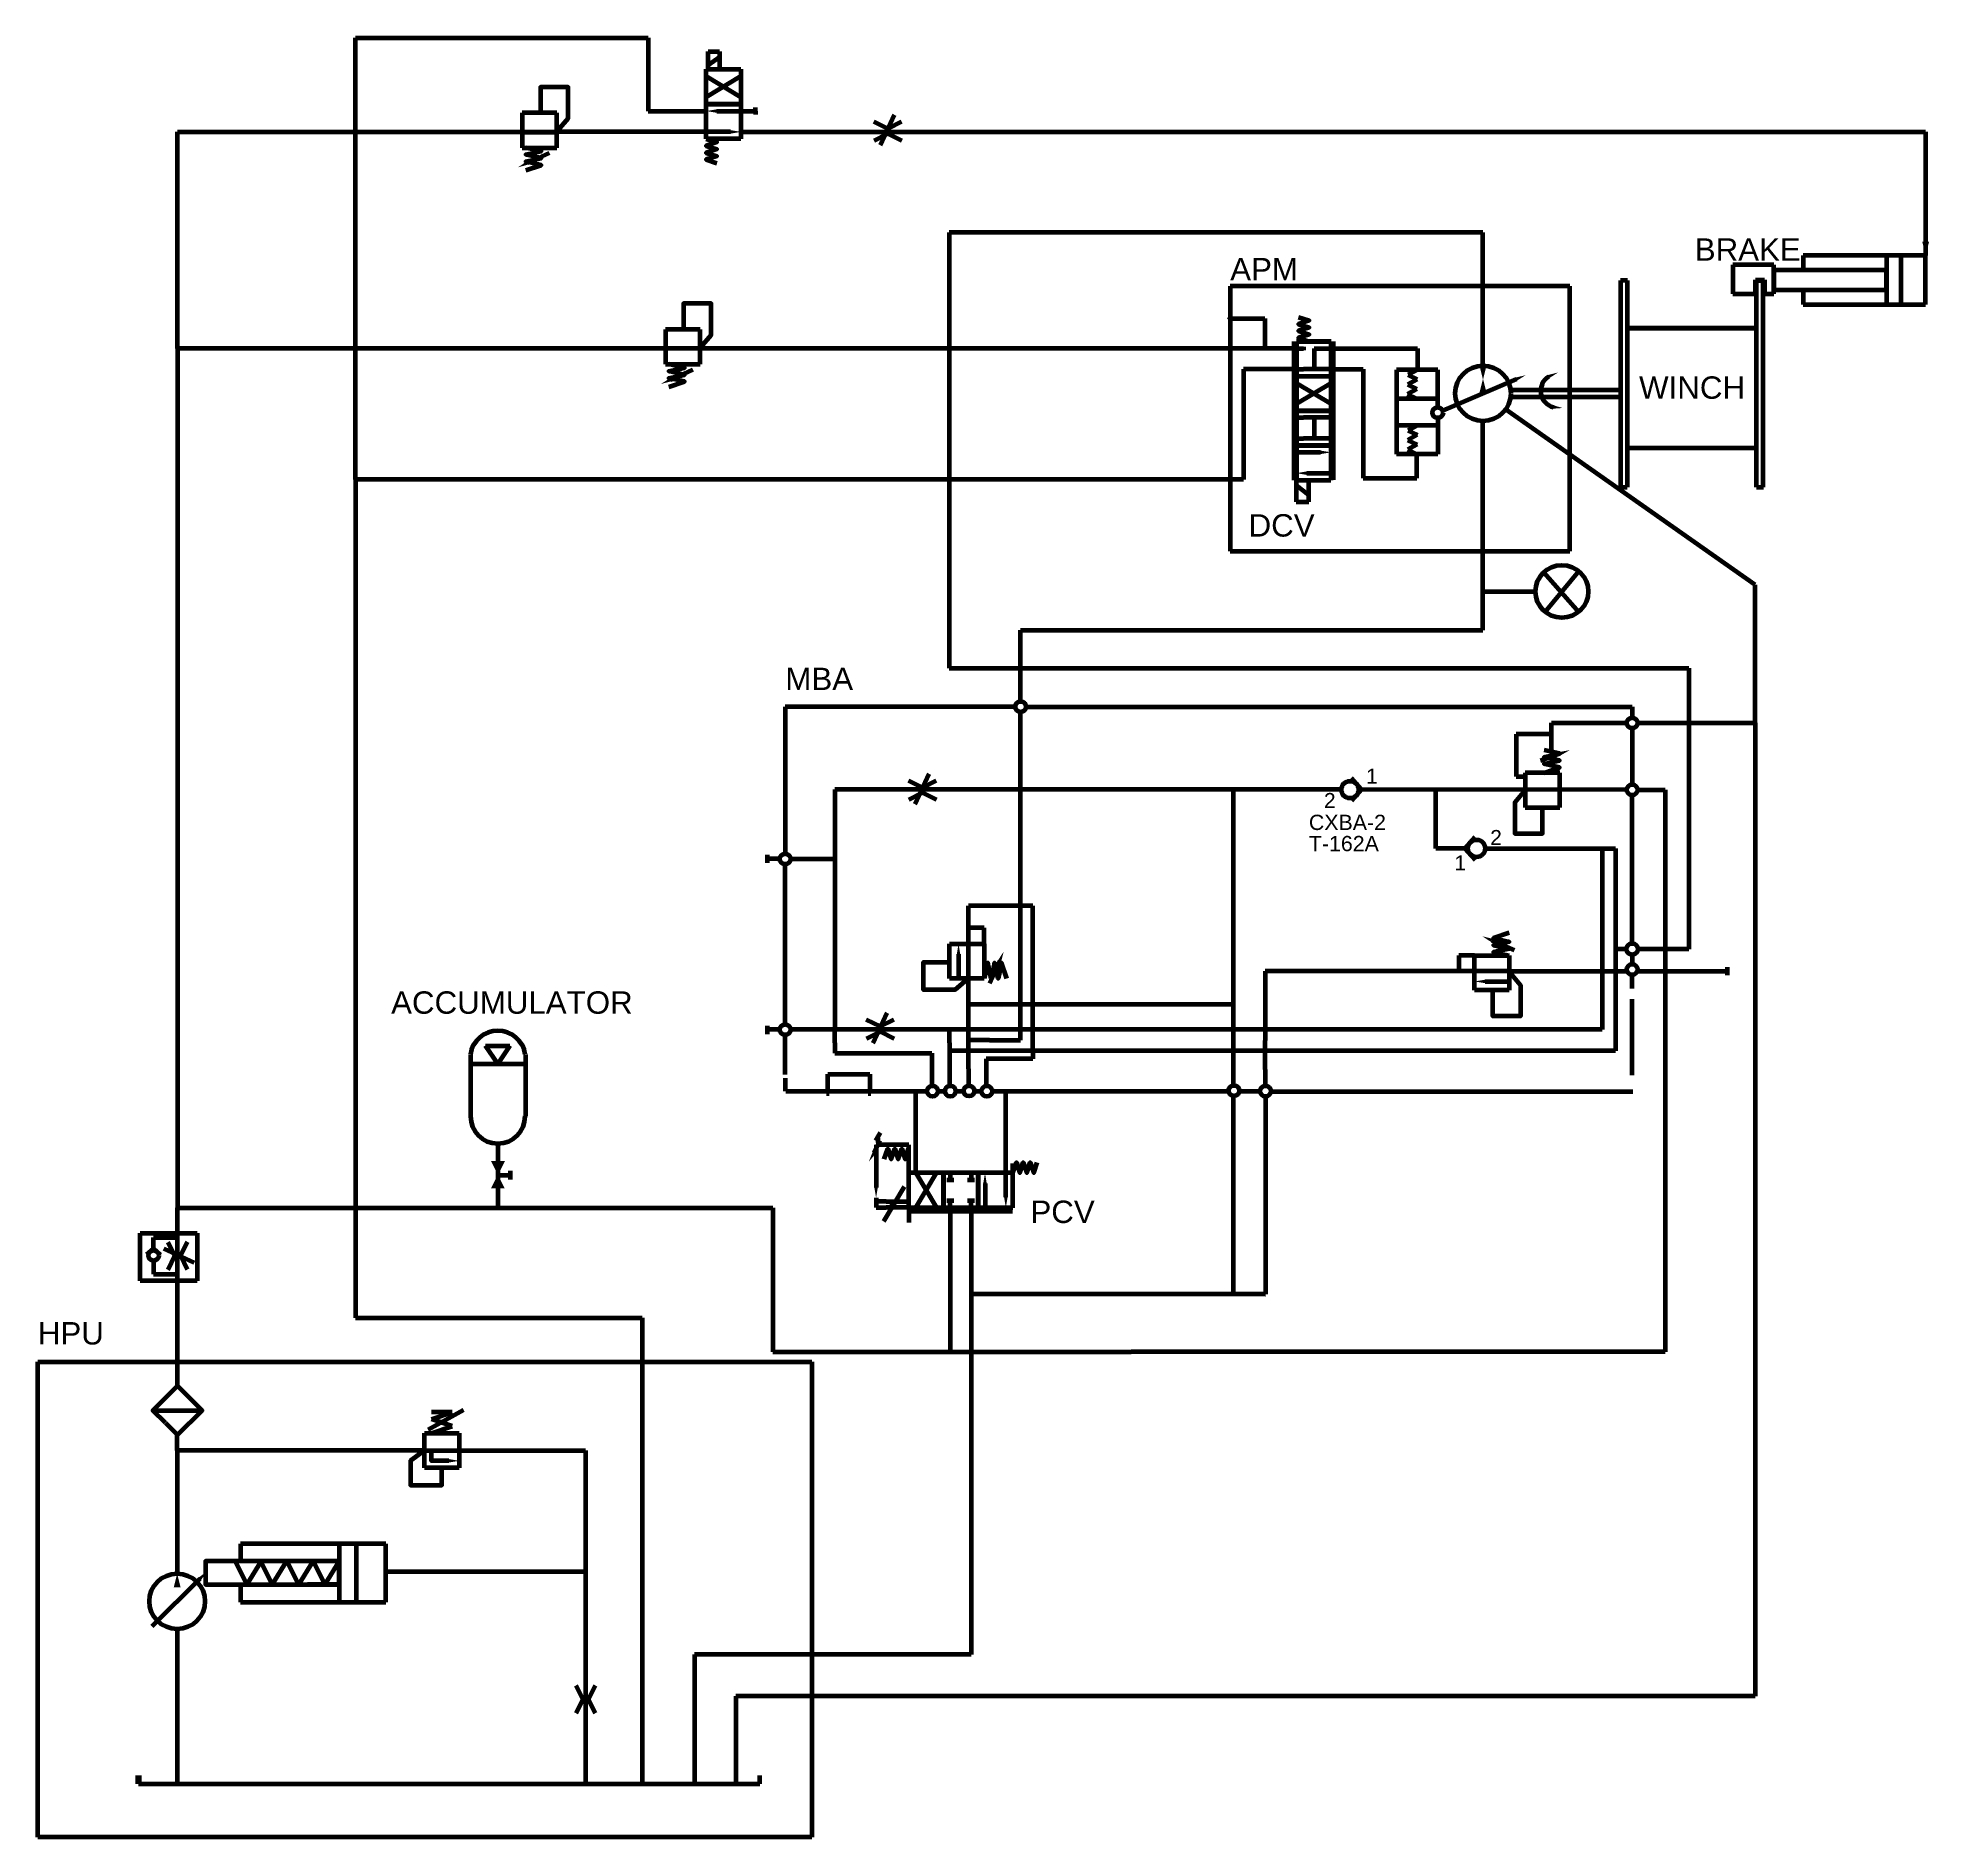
# Model space of a CAD drawing. Header units: millimetres. Extents: x 3124 to 3271, y 697 to 837.
import ezdxf
from ezdxf.lldxf.tags import DXFTag

# ---------------------------------------------------------------- set-up
doc = ezdxf.new("R2010")
doc.units = ezdxf.units.MM
doc.styles.get("Standard").update_dxf_attribs({"font": 'arial.ttf'})
tags = doc.linetypes.add('HIDDEN', pattern=[0.375, 0.25, -0.125]).pattern_tags.tags
tags[6:7] = [DXFTag(74, 4), DXFTag(75, 0), DXFTag(340, '0'), DXFTag(46, 1.0), DXFTag(50, 0.0), DXFTag(44, 0.0), DXFTag(45, 0.0)]
tags[4:5] = [DXFTag(74, 4), DXFTag(75, 0), DXFTag(340, '0'), DXFTag(46, 1.0), DXFTag(50, 0.0), DXFTag(44, 0.0), DXFTag(45, 0.0)]
tags = doc.linetypes.add('HIDDEN4', pattern=[0.09375, 0.0625, -0.03125]).pattern_tags.tags
tags[6:7] = [DXFTag(74, 4), DXFTag(75, 0), DXFTag(340, '0'), DXFTag(46, 1.0), DXFTag(50, 0.0), DXFTag(44, 0.0), DXFTag(45, 0.0)]
tags[4:5] = [DXFTag(74, 4), DXFTag(75, 0), DXFTag(340, '0'), DXFTag(46, 1.0), DXFTag(50, 0.0), DXFTag(44, 0.0), DXFTag(45, 0.0)]

msp = doc.modelspace()

# ---------------------------------------------------------------- linework, layer by layer
at = {"linetype": 'HIDDEN4', "lineweight": 60}
for p, q in [((3148.89, 802.4), (3148.89, 836.75)), ((3148.89, 836.75), (3171.67, 836.75)), ((3171.67, 836.75), (3171.67, 831.05)), ((3171.67, 831.05), (3176.18, 831.05)), ((3135.06, 829.43), (3158.91, 829.43)), ((3164.58, 829.42), (3158.92, 829.42)), ((3176.2, 829.44), (3164.58, 829.44)), ((3178.88, 829.43), (3187.17, 829.43)), ((3187.17, 829.43), (3193.9, 829.43)), ((3193.9, 829.43), (3271.02, 829.43)), ((3271.02, 829.43), (3271.02, 819.82)), ((3216.93, 814.9), (3219.62, 814.9)), ((3219.62, 814.9), (3219.62, 812.58)), ((3222.08, 812.58), (3216.66, 812.58)), ((3224.78, 812.58), (3231.5, 812.58)), ((3231.5, 812.58), (3231.5, 810.92)), ((3222.08, 810.96), (3217.97, 810.96)), ((3217.97, 810.96), (3217.97, 802.4)), ((3224.78, 810.96), (3226.66, 810.96)), ((3226.66, 810.96), (3227.27, 810.96)), ((3227.27, 810.96), (3227.27, 802.49)), ((3257.75, 794.2), (3238.36, 807.84)), ((3231.45, 802.49), (3231.45, 804.36)), ((3217.97, 802.4), (3148.89, 802.4)), ((3148.89, 802.4), (3148.89, 737.17)), ((3227.27, 802.49), (3231.45, 802.49)), ((3257.75, 783.45), (3257.75, 794.2)), ((3241.93, 782.58), (3241.93, 783.45)), ((3241.93, 783.45), (3245.42, 783.45)), ((3241.93, 781.22), (3241.93, 782.58)), ((3245.42, 783.45), (3247.77, 783.45)), ((3248.6, 783.45), (3257.75, 783.45)), ((3257.75, 783.45), (3257.75, 707.75)), ((3197.8, 767.5), (3196.58, 767.5)), ((3197.8, 766.27), (3197.8, 767.5)), ((3235.94, 765.35), (3234.71, 765.35)), ((3234.71, 765.35), (3234.71, 764.13)), ((3148.89, 737.17), (3171.2, 737.17)), ((3171.2, 737.17), (3171.2, 700.91)), ((3257.75, 707.75), (3178.48, 707.75)), ((3178.48, 707.75), (3178.48, 700.91))]:
    msp.add_line(p, q, dxfattribs=at)
at = {"lineweight": 60}
for p, q in [((3176.34, 834.3), (3176.34, 835.68)), ((3176.34, 835.68), (3177.2, 835.68)), ((3177.2, 835.68), (3177.2, 834.3)), ((3176.18, 831.6), (3176.18, 834.3)), ((3176.18, 834.3), (3178.88, 834.3)), ((3177.2, 835.25), (3176.33, 834.61)), ((3178.88, 834.3), (3178.88, 831.6)), ((3178.88, 833.76), (3176.18, 832.14)), ((3176.18, 833.76), (3178.88, 832.14)), ((3178.88, 831.59), (3176.18, 831.59)), ((3176.18, 828.89), (3176.18, 831.59)), ((3176.18, 831.59), (3178.88, 831.59)), ((3178.88, 831.59), (3178.88, 828.89)), ((3180.02, 831.05), (3180.02, 831.32)), ((3164.57, 830.9), (3161.87, 830.9)), ((3161.87, 830.9), (3161.87, 828.2)), ((3164.57, 828.2), (3164.57, 830.9)), ((3178.88, 831.05), (3180.02, 831.05)), ((3180.02, 831.05), (3180.02, 830.77)), ((3189.74, 828.39), (3190.83, 830.75)), ((3135.06, 812.57), (3135.06, 829.43)), ((3161.87, 829.42), (3164.57, 829.42)), ((3161.87, 828.2), (3164.57, 828.2)), ((3178.88, 828.89), (3176.18, 828.89)), ((3236.59, 821.61), (3195.08, 821.61)), ((3195.08, 821.61), (3195.08, 787.7)), ((3236.59, 819.08), (3236.59, 821.61)), ((3271.02, 819.82), (3261.49, 819.82)), ((3261.49, 819.82), (3261.49, 818.68)), ((3271.02, 816.01), (3271.02, 819.82)), ((3259.21, 819.09), (3256.03, 819.09)), ((3256.03, 819.09), (3256.03, 816.82)), ((3257.78, 816.82), (3257.78, 817.93)), ((3257.78, 817.93), (3258.48, 817.93)), ((3258.48, 817.93), (3258.48, 816.82)), ((3259.21, 816.82), (3259.21, 819.09)), ((3247.28, 817.87), (3247.28, 801.79)), ((3247.82, 817.87), (3247.28, 817.87)), ((3247.82, 801.78), (3247.82, 817.87)), ((3256.03, 816.82), (3257.78, 816.82)), ((3257.85, 817.86), (3257.85, 801.78)), ((3257.85, 817.86), (3258.39, 817.86)), ((3258.39, 801.78), (3258.39, 817.86)), ((3258.48, 816.82), (3259.21, 816.82)), ((3261.49, 817.15), (3261.49, 816.01)), ((3216.82, 815.01), (3217.02, 814.79)), ((3216.82, 814.8), (3217.03, 815)), ((3261.49, 816.01), (3269.12, 816.01)), ((3268.79, 816.01), (3271.02, 816.01)), ((3175.7, 814.05), (3173, 814.05)), ((3173, 814.05), (3173, 811.35)), ((3175.7, 811.35), (3175.7, 814.05)), ((3247.81, 814.17), (3257.85, 814.17)), ((3257.85, 814.17), (3247.84, 814.17)), ((3170.05, 812.57), (3135.06, 812.57)), ((3135.06, 812.57), (3135.06, 745.74)), ((3175.71, 812.57), (3170.05, 812.57)), ((3187.33, 812.58), (3175.72, 812.58)), ((3216.66, 812.58), (3187.33, 812.58)), ((3221.89, 813.12), (3221.89, 802.34)), ((3224.78, 813.12), (3222.08, 813.12)), ((3222.08, 813.12), (3222.08, 810.42)), ((3222.08, 813.12), (3224.78, 813.12)), ((3222.62, 812.71), (3222.62, 812.46)), ((3223.47, 812.58), (3223.47, 810.96)), ((3223.47, 812.58), (3224.78, 812.58)), ((3224.78, 810.42), (3224.78, 813.12)), ((3224.94, 813.13), (3224.94, 802.36)), ((3173, 811.35), (3175.7, 811.35)), ((3224.24, 810.96), (3222.62, 810.96)), ((3233.07, 810.92), (3229.86, 810.92)), ((3229.86, 810.92), (3229.86, 804.37)), ((3231.5, 810.92), (3230.77, 810.52)), ((3233.07, 808.01), (3233.07, 810.92)), ((3222.08, 810.43), (3222.08, 807.73)), ((3222.08, 810.43), (3224.78, 810.43)), ((3222.08, 809.89), (3224.78, 808.27)), ((3224.78, 809.89), (3222.08, 808.27)), ((3224.78, 807.73), (3224.78, 810.43)), ((3231.45, 809.42), (3230.72, 809.03)), ((3231.47, 810.17), (3230.74, 809.77)), ((3230.74, 809.77), (3231.45, 809.43)), ((3230.77, 810.52), (3231.48, 810.18)), ((3240.64, 809.36), (3247.24, 809.36)), ((3224.78, 807.74), (3222.08, 807.74)), ((3222.08, 807.74), (3222.08, 805.04)), ((3222.08, 807.74), (3224.78, 807.74)), ((3224.78, 805.04), (3224.78, 807.74)), ((3229.86, 808.68), (3233.08, 808.68)), ((3230.72, 809.03), (3231.43, 808.68)), ((3233.07, 808.01), (3233.07, 808.01, 2.59)), ((3234.32, 808.12), (3233.47, 807.76)), ((3240.64, 808.82), (3247.24, 808.82)), ((3224.24, 807.2), (3222.62, 807.2)), ((3223.47, 807.19), (3223.47, 805.57)), ((3229.86, 806.61), (3233.07, 806.61)), ((3231.51, 806.6), (3230.78, 806.21)), ((3230.78, 806.21), (3231.5, 805.86)), ((3233.07, 807.18), (3233.07, 804.37)), ((3236.58, 790.67), (3236.58, 806.88)), ((3222.08, 805.04), (3224.78, 805.04)), ((3222.08, 805.04), (3222.08, 802.34)), ((3224.78, 805.04), (3222.08, 805.04)), ((3222.08, 805.04), (3224.78, 805.04)), ((3224.24, 805.58), (3222.62, 805.58)), ((3224.78, 802.34), (3224.78, 805.04)), ((3231.47, 805.11), (3230.74, 804.71)), ((3230.74, 804.71), (3231.45, 804.36)), ((3231.48, 805.85), (3230.75, 805.46)), ((3230.75, 805.46), (3231.46, 805.11)), ((3247.84, 804.85), (3257.82, 804.85)), ((3233.07, 804.37), (3229.86, 804.37)), ((3222.07, 802.33), (3224.77, 802.33)), ((3222.07, 802.33), (3222.07, 800.66)), ((3222.07, 801.94), (3223.05, 801.16)), ((3223.05, 800.66), (3223.05, 802.33)), ((3247.27, 801.78), (3247.81, 801.78)), ((3257.86, 801.78), (3258.4, 801.78)), ((3222.07, 800.66), (3223.05, 800.66)), ((3241.33, 795.16), (3244.05, 792.07)), ((3241.42, 792.1), (3244.05, 795.26)), ((3236.58, 793.68), (3240.68, 793.68)), ((3200.63, 787.7), (3200.63, 790.67)), ((3200.63, 790.67), (3236.58, 790.67)), ((3195.08, 787.7), (3200.63, 787.7)), ((3200.63, 785.12), (3200.63, 787.7)), ((3200.63, 787.7), (3252.59, 787.7)), ((3252.59, 787.7), (3252.59, 765.86)), ((3200.63, 778.26), (3200.63, 784.29)), ((3241.93, 782.58), (3239.18, 782.58)), ((3239.18, 782.58), (3239.18, 779.29)), ((3217.17, 778.26), (3186.19, 778.26)), ((3186.19, 778.26), (3186.19, 759.59)), ((3192.44, 777.14), (3193.53, 779.49)), ((3200.63, 767.36), (3200.63, 778.26)), ((3225.58, 778.26), (3217.17, 778.26)), ((3217.17, 778.26), (3217.17, 756.5)), ((3247.77, 778.25), (3227.15, 778.26)), ((3232.92, 773.69), (3232.92, 778.26)), ((3239.18, 779.29), (3239.88, 779.29)), ((3239.88, 779.56), (3239.88, 776.86)), ((3242.58, 779.56), (3239.88, 779.56)), ((3242.58, 776.86), (3242.58, 779.56)), ((3248.6, 778.25), (3250.76, 778.25)), ((3250.76, 778.25), (3250.76, 734.53)), ((3239.88, 776.86), (3242.58, 776.86)), ((3180.92, 773.18), (3180.92, 772.58)), ((3181.91, 772.87), (3180.92, 772.87)), ((3182.74, 772.87), (3186.19, 772.87)), ((3235.19, 773.69), (3232.92, 773.69)), ((3236.76, 773.69), (3245.85, 773.69)), ((3245.85, 773.69), (3246.91, 773.69)), ((3245.85, 773.69), (3245.85, 759.59)), ((3246.91, 773.69), (3246.91, 758.57)), ((3196.58, 763.56), (3196.58, 769.22)), ((3201.59, 769.22), (3196.58, 769.22)), ((3201.59, 757.98), (3201.59, 769.22)), ((3200.63, 758.78), (3200.63, 767.36)), ((3195.1, 763.57), (3195.1, 766.27)), ((3195.1, 766.27), (3197.8, 766.27)), ((3197.8, 766.27), (3197.8, 763.57)), ((3235.94, 762.65), (3235.94, 765.35)), ((3235.94, 765.35), (3238.64, 765.35)), ((3238.64, 765.35), (3238.64, 762.65)), ((3247.74, 765.86), (3246.91, 765.86)), ((3252.59, 765.86), (3248.63, 765.86)), ((3197.8, 763.57), (3195.1, 763.57)), ((3196.58, 756.53), (3196.58, 763.56)), ((3222.11, 764.13), (3219.64, 764.13)), ((3219.64, 764.13), (3219.64, 758.75)), ((3232.99, 764.13), (3222.11, 764.13)), ((3238.65, 764.13), (3232.99, 764.13)), ((3238.65, 764.13), (3247.8, 764.13)), ((3248.58, 764.13), (3255.57, 764.13)), ((3255.57, 764.44), (3255.57, 763.82)), ((3238.64, 762.65), (3235.94, 762.65)), ((3189.15, 758.55), (3190.24, 760.91)), ((3217.17, 761.55), (3196.58, 761.55)), ((3180.92, 759.88), (3180.92, 759.24)), ((3181.91, 759.59), (3180.92, 759.59)), ((3245.85, 759.59), (3182.74, 759.59)), ((3186.19, 758.57), (3186.19, 759.59)), ((3195.11, 758.57), (3195.11, 759.59)), ((3157.84, 757.67), (3157.84, 752.86)), ((3159, 758.33), (3160.91, 758.33)), ((3159.97, 756.92), (3159, 758.33)), ((3160.91, 758.33), (3159.97, 756.92)), ((3162.11, 757.67), (3162.11, 752.86)), ((3186.19, 758.57), (3186.19, 757.77)), ((3186.19, 757.77), (3193.73, 757.77)), ((3193.73, 757.77), (3193.73, 756.52)), ((3195.11, 758.57), (3195.11, 756.52)), ((3246.91, 757.95), (3195.11, 757.95)), ((3195.11, 757.95), (3195.11, 757.95)), ((3198.2, 758.78), (3196.58, 758.78)), ((3198.2, 758.78), (3199.93, 758.78)), ((3199.93, 758.78), (3200.63, 758.78)), ((3201.59, 757.98), (3201.59, 757.33)), ((3219.64, 756.48), (3219.64, 758.75)), ((3246.91, 758.57), (3246.91, 757.95)), ((3157.84, 756.92), (3162.11, 756.92)), ((3193.73, 756.52), (3193.73, 755.22)), ((3195.11, 756.52), (3195.11, 755.22)), ((3196.58, 756.53), (3196.58, 755.23)), ((3201.59, 757.33), (3197.95, 757.33)), ((3197.95, 757.33), (3197.95, 756.5)), ((3197.95, 756.5), (3197.95, 755.21)), ((3217.17, 756.5), (3217.17, 755.25)), ((3219.64, 756.48), (3219.64, 755.23)), ((3192.47, 748.45), (3192.47, 754.8)), ((3199.48, 748.44), (3199.48, 754.8)), ((3185.53, 754.62), (3185.74, 754.62)), ((3188.76, 754.62), (3188.99, 754.62)), ((3217.17, 754.42), (3217.17, 739.02)), ((3219.68, 754.4), (3219.68, 742.99)), ((3159.97, 750.73), (3159.97, 745.74)), ((3189.24, 750.01), (3189.71, 750.96)), ((3189.36, 750.96), (3189.73, 751.59)), ((3189.71, 750.96), (3189.36, 750.96)), ((3191.93, 750.63), (3189.39, 750.63)), ((3189.39, 750.63), (3189.39, 747.32)), ((3191.93, 748.45), (3191.93, 750.63)), ((3200.03, 748.44), (3200.03, 749.19)), ((3159.98, 748.28), (3160.91, 748.28)), ((3160.92, 748.6), (3160.92, 747.93)), ((3189.98, 744.7), (3191.6, 747.4)), ((3194.63, 748.45), (3191.93, 748.45)), ((3191.93, 745.75), (3191.93, 748.45)), ((3192.47, 745.75), (3194.09, 748.45)), ((3192.47, 748.45), (3194.09, 745.75)), ((3194.62, 748.45), (3194.62, 745.75)), ((3197.32, 748.45), (3194.62, 748.45)), ((3194.62, 745.75), (3194.62, 748.45)), ((3197.32, 745.75), (3197.32, 748.45)), ((3200.02, 748.45), (3197.32, 748.45)), ((3197.32, 748.45), (3197.32, 745.75)), ((3197.32, 745.75), (3197.32, 748.45)), ((3200.03, 745.74), (3200.03, 748.44)), ((3189.39, 746.51), (3189.39, 745.75)), ((3190.16, 746.22), (3189.39, 746.22)), ((3190.16, 746.22), (3191.93, 746.22)), ((3190.55, 746.22), (3190.7, 745.75)), ((3135.06, 744.13), (3135.06, 745.74)), ((3135.06, 745.74), (3181.37, 745.74)), ((3181.37, 745.74), (3181.37, 734.53)), ((3189.39, 745.75), (3190.16, 745.75)), ((3191.93, 745.75), (3190.16, 745.75)), ((3191.9, 745.46), (3200, 745.46)), ((3191.93, 745.75), (3194.63, 745.75)), ((3191.93, 745.75), (3191.93, 744.59)), ((3194.62, 745.75), (3197.32, 745.75)), ((3195.16, 745.75), (3195.16, 734.53)), ((3196.78, 745.75), (3196.78, 723.9)), ((3197.32, 745.75), (3200.02, 745.75)), ((3132.15, 740.05), (3132.15, 743.75)), ((3132.15, 743.75), (3135.06, 743.75)), ((3133.18, 742.56), (3133.18, 743.43)), ((3133.18, 743.43), (3135.06, 743.43)), ((3135.06, 741.16), (3135.06, 744.13)), ((3135.06, 743.75), (3136.58, 743.75)), ((3136.58, 743.75), (3136.58, 740.05)), ((3219.68, 742.99), (3219.68, 739.02)), ((3133.18, 741.62), (3133.18, 740.56)), ((3133.98, 742.56), (3136.34, 741.47)), ((3135.06, 740.05), (3132.15, 740.05)), ((3133.18, 740.56), (3135.06, 740.56)), ((3135.06, 731.88), (3135.06, 741.16)), ((3136.58, 740.05), (3135.06, 740.05)), ((3219.64, 739.02), (3196.78, 739.02)), ((3219.64, 739.02), (3219.68, 739.02)), ((3181.37, 734.53), (3209.23, 734.53)), ((3250.76, 734.53), (3209.23, 734.53)), ((3154.54, 728.48), (3157.29, 730.01)), ((3154.81, 729.29), (3156.43, 729.83)), ((3156.43, 729.83), (3154.81, 729.83)), ((3154.27, 725.51), (3154.27, 728.21)), ((3154.27, 728.21), (3156.97, 728.21)), ((3156.43, 728.75), (3154.81, 729.29)), ((3154.81, 728.21), (3156.43, 728.75)), ((3156.97, 728.21), (3156.97, 725.51)), ((3135.03, 726.86), (3135.03, 728.1)), ((3154.27, 726.86), (3135.03, 726.86)), ((3135.03, 726.86), (3135.03, 724.3)), ((3154.27, 726.86), (3156.97, 726.86)), ((3156.97, 726.86), (3166.8, 726.86)), ((3166.8, 726.86), (3166.8, 717.45)), ((3156.97, 725.51), (3154.27, 725.51)), ((3196.78, 723.9), (3196.78, 710.97)), ((3151.25, 719.58), (3139.95, 719.58)), ((3139.95, 719.58), (3139.95, 718.23)), ((3151.25, 715.06), (3151.25, 719.58)), ((3139.54, 718.23), (3140.45, 716.39)), ((3141.56, 718.23), (3140.44, 716.42)), ((3141.52, 718.23), (3142.43, 716.39)), ((3143.54, 718.23), (3142.42, 716.42)), ((3143.57, 718.21), (3144.48, 716.38)), ((3145.59, 718.21), (3144.47, 716.41)), ((3145.62, 718.23), (3146.52, 716.39)), ((3147.64, 718.23), (3146.51, 716.42)), ((3147.64, 718.23), (3147.64, 716.42)), ((3147.64, 718.23), (3147.64, 716.42)), ((3147.64, 716.42), (3147.64, 718.23)), ((3147.64, 718.23), (3147.64, 716.42)), ((3147.64, 718.23), (3147.64, 716.42)), ((3147.64, 718.23), (3147.64, 716.42)), ((3147.64, 718.23), (3147.64, 716.42)), ((3147.64, 716.42), (3147.64, 718.23)), ((3147.64, 718.23), (3147.64, 716.42)), ((3147.64, 716.42), (3147.64, 718.23)), ((3139.95, 716.42), (3139.95, 715.06)), ((3147.64, 716.42), (3145.17, 716.42)), ((3151.25, 717.45), (3166.8, 717.45)), ((3166.8, 717.45), (3166.8, 713.38)), ((3139.95, 715.06), (3148.99, 715.06)), ((3148.99, 715.06), (3151.25, 715.06)), ((3166.8, 713.38), (3166.8, 700.91)), ((3135.03, 711.61), (3135.03, 704.4)), ((3196.78, 710.97), (3175.27, 710.97)), ((3175.27, 710.97), (3175.27, 700.91)), ((3135.03, 704.4), (3135.03, 700.91)), ((3132.01, 700.91), (3159.82, 700.91)), ((3159.82, 700.91), (3180.36, 700.91)), ((3180.36, 700.91), (3180.36, 701.58))]:
    msp.add_line(p, q, dxfattribs=at)
at = {"color": 3, "linetype": 'HIDDEN', "lineweight": 60}
for p, q in [((3243.35, 817.42), (3216.93, 817.42)), ((3216.93, 817.42), (3216.93, 796.8)), ((3243.35, 796.8), (3243.35, 817.42)), ((3216.93, 796.8), (3243.35, 796.8)), ((3200.22, 784.71), (3182.32, 784.71)), ((3182.32, 784.71), (3182.32, 777.24)), ((3201.05, 784.71), (3248.19, 784.71)), ((3248.19, 784.71), (3248.19, 783.87)), ((3248.19, 782.75), (3248.19, 778.66)), ((3182.32, 777.24), (3182.32, 773.28)), ((3248.19, 766.3), (3248.19, 777.83)), ((3182.32, 760), (3182.32, 772.45)), ((3248.19, 756.06), (3248.19, 761.95)), ((3182.32, 756.1), (3182.32, 759.17)), ((3182.32, 755.81), (3182.32, 754.81)), ((3182.37, 754.81), (3192.52, 754.81)), ((3199.53, 754.81), (3216.82, 754.81)), ((3220.1, 754.79), (3223.27, 754.79)), ((3223.27, 754.79), (3248.24, 754.79)), ((3124.19, 733.75), (3184.38, 733.75)), ((3124.19, 696.77), (3124.19, 733.75)), ((3184.38, 733.75), (3184.38, 696.77)), ((3184.38, 696.77), (3124.19, 696.77))]:
    msp.add_line(p, q, dxfattribs=at)
at = {"color": 3, "lineweight": 60}
for p, q in [((3248.19, 783.04), (3248.19, 782.75)), ((3248.19, 765.41), (3248.19, 764.68)), ((3248.19, 762.78), (3248.19, 763.88)), ((3192.52, 754.81), (3193.36, 754.81)), ((3194.2, 754.81), (3194.74, 754.81)), ((3195.57, 754.81), (3196.21, 754.81)), ((3197.04, 754.81), (3197.58, 754.81)), ((3198.41, 754.81), (3199.53, 754.81)), ((3217.63, 754.81), (3219.26, 754.81))]:
    msp.add_line(p, q, dxfattribs=at)
at = {"color": 18, "linetype": 'HIDDEN', "lineweight": 60, "true_color": 0x000000}
for p, q in [((3185.63, 754.62), (3185.63, 756.13)), ((3185.63, 756.13), (3188.89, 756.13)), ((3188.89, 756.13), (3188.89, 754.62))]:
    msp.add_line(p, q, dxfattribs=at)
at = {"linetype": 'HIDDEN', "lineweight": 60}
msp.add_line((3133.15, 729.97), (3136.97, 729.97), dxfattribs=at)
at = {"lineweight": 100}
msp.add_line((3132.01, 700.91), (3132.01, 701.58), dxfattribs=at)
at = {"color": 1, "linetype": 'HIDDEN', "lineweight": 60}
for points in [[(3164.63, 829.55), (3165.44, 830.49), (3165.44, 832.92), (3163.28, 832.92), (3163.28, 830.9)], [(3175.76, 812.7), (3176.57, 813.64), (3176.57, 816.07), (3174.41, 816.07), (3174.41, 814.05)], [(3239.87, 778.21), (3239.06, 777.27), (3239.06, 774.84), (3241.22, 774.84), (3241.22, 776.86)], [(3196.45, 763.5), (3195.51, 762.7), (3193.08, 762.7), (3193.08, 764.85), (3195.1, 764.85)], [(3238.7, 764), (3239.51, 763.06), (3239.51, 760.63), (3237.35, 760.63), (3237.35, 762.65)]]:
    msp.add_lwpolyline(points, dxfattribs=at)
at = {"lineweight": 60}
for points in [[(3176.18, 832.14, 0, 0.27, 0), (3176.88, 832.55, 0.27, 0.27, 0)], [(3178.88, 832.14, 0, 0.27, 0), (3178.19, 832.55, 0.27, 0.27, 0)], [(3176.18, 831.05, 0, 0.27, 0), (3176.99, 831.05, 0.27, 0.27, 0)], [(3190.83, 830.75, 0, 0.184, 0), (3190.55, 830.15, 0.184, 0.184, 0)], [(3178.88, 829.43, 0, 0.27, 0), (3178.07, 829.43, 0.27, 0.27, 0)], [(3161.54, 826.67, 0, 0.27, 0), (3162.27, 827.01, 0.27, 0.27, 0)], [(3271.02, 819.82, 0, 0.54, 0), (3271.02, 820.9, 0.54, 0.54, 0)], [(3236.59, 810.15, 0, 0.54, 0), (3236.59, 811.23, 0.54, 0.54, 0)], [(3239.91, 810.5, 0, 0.27, 0), (3239.16, 810.19, 0.27, 0.27, 0)], [(3242.43, 810.71, 0, 0.27, 0), (3241.68, 810.39, 0.27, 0.27, 0)], [(3172.67, 809.82, 0, 0.27, 0), (3173.41, 810.15, 0.27, 0.27, 0)], [(3236.59, 810.23, 0, 0.54, 0), (3236.59, 809.15, 0.54, 0.54, 0)], [(3222.08, 808.27, 0, 0.27, 0), (3222.78, 808.68, 0.27, 0.27, 0)], [(3224.78, 808.27, 0, 0.27, 0), (3224.09, 808.68, 0.27, 0.27, 0)], [(3242.78, 807.95, 0, 0.27, 0), (3242.04, 808.03, 0.27, 0.27, 0)], [(3224.77, 804.5, 0, 0.27, 0), (3223.96, 804.5, 0.27, 0.27, 0)], [(3222.08, 802.88, 0, 0.27, 0), (3222.89, 802.88, 0.27, 0.27, 0)], [(3243.35, 781.34, 0, 0.27, 0), (3242.59, 781.06, 0.27, 0.27, 0)], [(3193.53, 779.49, 0, 0.184, 0), (3193.25, 778.89, 0.184, 0.184, 0)], [(3195.8, 766.27, 0, 0.27, 0), (3195.8, 765.46, 0.27, 0.27, 0)], [(3236.54, 766.86, 0, 0.27, 0), (3237.28, 766.53, 0.27, 0.27, 0)], [(3199.31, 765.66, 0, 0.27, 0), (3198.99, 764.92, 0.27, 0.27, 0)], [(3235.94, 763.34, 0, 0.27, 0), (3236.75, 763.34, 0.27, 0.27, 0)], [(3190.24, 760.91, 0, 0.184, 0), (3189.96, 760.3, 0.184, 0.184, 0)], [(3159.97, 747.24, 1.08, 0, 0), (3159.97, 748.32, 0, 0, 0)], [(3159.98, 749.36, 1.08, 0, 0), (3159.98, 748.28, 0, 0, 0)], [(3188.82, 749.32, 0, 0.27, 0), (3189.24, 750.01, 0.27, 0.27, 0)], [(3189.39, 746.51, 0, 0.27, 0), (3189.39, 747.32, 0.27, 0.27, 0)], [(3191.6, 747.4, 0, 0.27, 0), (3191.18, 746.71, 0.27, 0.27, 0)], [(3194.09, 748.45, 0, 0.27, 0), (3193.68, 747.76, 0.27, 0.27, 0)], [(3197.86, 748.44, 0, 0.27, 0), (3197.86, 747.63, 0.27, 0.27, 0)], [(3194.09, 745.75, 0, 0.27, 0), (3193.68, 746.45, 0.27, 0.27, 0)], [(3199.48, 745.75, 0, 0.27, 0), (3199.48, 746.56, 0.27, 0.27, 0)], [(3136.34, 741.47, 0, 0.184, 0), (3135.73, 741.75, 0.184, 0.184, 0)], [(3157.29, 730.01, 0, 0.27, 0), (3156.58, 729.62, 0.27, 0.27, 0)], [(3156.97, 726.05, 0, 0.27, 0), (3156.16, 726.05, 0.27, 0.27, 0)], [(3135.03, 717.28, 0, 0.54, 0), (3135.03, 716.2, 0.54, 0.54, 0)], [(3137.36, 717.45, 0, 0.27, 0), (3136.79, 716.87, 0.27, 0.27, 0)]]:
    msp.add_lwpolyline(points, format="xyseb", dxfattribs=at)
for points in [[(3176.99, 831.05), (3178.88, 831.05)], [(3189.21, 830.23), (3190.29, 829.69), (3191.37, 830.23)], [(3162.14, 826.44), (3163.35, 826.85), (3162.14, 827.12), (3163.35, 827.39), (3162.14, 827.66), (3163.35, 827.93), (3162.14, 828.2)], [(3178.07, 829.43), (3176.18, 829.43)], [(3176.18, 828.89), (3176.99, 828.62), (3176.18, 828.35), (3176.99, 828.08), (3176.18, 827.81), (3176.99, 827.54), (3176.18, 827.27), (3176.99, 827)], [(3191.39, 828.73), (3190.31, 829.27), (3189.23, 828.73)], [(3162.27, 827.01), (3163.99, 827.79)], [(3236.59, 811.25), (3236.59, 819.08)], [(3222.25, 815.02), (3223.06, 814.75), (3222.25, 814.48), (3223.06, 814.21), (3222.25, 813.94), (3223.06, 813.67), (3222.25, 813.4), (3223.06, 813.13)], [(3222.08, 812.58), (3222.62, 812.58)], [(3173.27, 809.59), (3174.49, 810), (3173.27, 810.27), (3174.49, 810.54), (3173.27, 810.81), (3174.49, 811.08), (3173.27, 811.35)], [(3173.41, 810.15), (3175.13, 810.94)], [(3222.08, 810.96), (3222.62, 810.96)], [(3224.78, 810.96), (3224.24, 810.96)], [(3239.16, 810.19), (3234.32, 808.12)], [(3238.74, 809.36), (3240.64, 809.36)], [(3238.74, 808.82), (3240.64, 808.82)], [(3222.08, 807.2), (3222.62, 807.2)], [(3224.78, 807.2), (3224.24, 807.2)], [(3222.08, 805.58), (3222.62, 805.58)], [(3224.78, 805.58), (3224.24, 805.58)], [(3223.96, 804.5), (3222.08, 804.5)], [(3222.89, 802.88), (3224.77, 802.88)], [(3241.34, 779.58), (3242.55, 779.99), (3241.34, 780.26), (3242.55, 780.53), (3241.34, 780.8), (3242.55, 781.07), (3241.34, 781.34)], [(3242.59, 781.06), (3241.07, 780.51)], [(3191.91, 778.97), (3192.99, 778.44), (3194.07, 778.97)], [(3227.14, 778.26), (3226.36, 779.15)], [(3227.14, 778.26), (3226.36, 777.38)], [(3194.09, 777.47), (3193.01, 778.01), (3191.93, 777.47)], [(3235.19, 773.69), (3235.98, 774.58)], [(3235.19, 773.69), (3235.98, 772.81)], [(3237.28, 766.53), (3239.01, 765.77)], [(3238.64, 767.11), (3237.42, 766.7), (3238.64, 766.43), (3237.42, 766.16), (3238.64, 765.89), (3237.42, 765.62), (3238.64, 765.35)], [(3195.8, 765.46), (3195.8, 763.57)], [(3199.56, 763.57), (3199.15, 764.78), (3198.88, 763.57), (3198.61, 764.78), (3198.34, 763.57), (3198.07, 764.78), (3197.8, 763.57)], [(3198.99, 764.92), (3198.22, 763.19)], [(3236.75, 763.34), (3238.64, 763.34)], [(3188.62, 760.39), (3189.7, 759.85), (3190.78, 760.39)], [(3190.8, 758.88), (3189.72, 759.42), (3188.64, 758.88)], [(3190.03, 749.52), (3190.3, 750.33), (3190.57, 749.52), (3190.84, 750.33), (3191.11, 749.52), (3191.38, 750.33), (3191.65, 749.52), (3191.92, 750.33)], [(3200.03, 748.44), (3200.3, 749.25), (3200.57, 748.44), (3200.84, 749.25), (3201.11, 748.44), (3201.38, 749.25), (3201.65, 748.44), (3201.92, 749.25)], [(3194.89, 747.91), (3195.43, 747.91)], [(3195.16, 748.45), (3195.16, 747.91)], [(3196.51, 747.91), (3197.05, 747.91)], [(3196.78, 748.45), (3196.78, 747.91)], [(3197.86, 747.63), (3197.86, 745.75)], [(3199.48, 746.56), (3199.48, 748.44)], [(3194.89, 746.29), (3195.43, 746.29)], [(3195.16, 745.75), (3195.16, 746.29)], [(3196.51, 746.29), (3197.05, 746.29)], [(3196.78, 745.75), (3196.78, 746.29)], [(3134.32, 740.91), (3134.86, 741.99), (3134.32, 743.07)], [(3135.82, 743.09), (3135.28, 742.01), (3135.82, 740.93)], [(3133.18, 742.56), (3132.65, 742.09)], [(3133.18, 742.56), (3133.72, 742.09)], [(3134.11, 729.01), (3133.15, 729.97), (3135.06, 731.88), (3136.01, 730.92)], [(3134.11, 729.01), (3135.06, 728.06), (3136.97, 729.97), (3136.01, 730.92)], [(3156.16, 726.05), (3154.81, 726.05), (3154.81, 726.86)], [(3135.03, 724.3), (3135.03, 717.28)], [(3136.79, 716.87), (3133.07, 713.15)], [(3135.03, 712.96), (3135.03, 711.61)], [(3166.06, 706.41), (3166.6, 707.49), (3166.06, 708.57)], [(3167.54, 708.57), (3167, 707.49), (3167.54, 706.41)]]:
    msp.add_lwpolyline(points, dxfattribs=at)
for points in [[(3269.12, 816.01), (3269.12, 819.82), (3267.97, 819.82), (3267.97, 816.01)], [(3267.97, 818.68), (3259.21, 818.68), (3259.21, 817.15), (3267.97, 817.15)], [(3148.99, 715.06), (3148.99, 719.58), (3147.64, 719.58), (3147.64, 715.06)], [(3147.64, 718.23), (3137.24, 718.23), (3137.24, 716.42), (3147.64, 716.42)]]:
    msp.add_lwpolyline(points, close=True, dxfattribs=at)
at = {"lineweight": 60, "const_width": 0.135}
for points in [[(3134.99, 812.58, 1), (3135.12, 812.58, 1)], [(3219.57, 812.61, 1), (3219.7, 812.61, 1)], [(3223.46, 811.05, 1), (3223.46, 810.91, 1)], [(3223.49, 807.26, 1), (3223.49, 807.13, 1)], [(3223.46, 805.66, 1), (3223.46, 805.52, 1)], [(3148.83, 802.42, 1), (3148.96, 802.42, 1)], [(3236.52, 793.69, 1), (3236.66, 793.69, 1)], [(3217.1, 778.26, 1), (3217.23, 778.26, 1)], [(3232.85, 778.27, 1), (3232.99, 778.27, 1)], [(3245.78, 773.69, 1), (3245.92, 773.69, 1)], [(3186.12, 772.87, 1), (3186.26, 772.87, 1)], [(3246.85, 765.86, 1), (3246.98, 765.86, 1)], [(3245.78, 764.14, 1), (3245.92, 764.14, 1)], [(3196.51, 761.56, 1), (3196.65, 761.56, 1)], [(3217.11, 761.56, 1), (3217.24, 761.56, 1)], [(3186.14, 759.6, 1), (3186.28, 759.6, 1)], [(3195.05, 759.59, 1), (3195.18, 759.59, 1)], [(3195.06, 757.95, 1), (3195.19, 757.95, 1)], [(3196.52, 758.79, 1), (3196.66, 758.79, 1)], [(3135, 745.76, 1), (3135.13, 745.76, 1)], [(3159.91, 745.76, 1), (3160.04, 745.76, 1)], [(3196.72, 739.04, 1), (3196.85, 739.04, 1)], [(3217.11, 739.03, 1), (3217.25, 739.03, 1)], [(3195.11, 734.54, 1), (3195.24, 734.54, 1)], [(3134.96, 726.87, 1), (3135.1, 726.87, 1)], [(3166.74, 717.45, 1), (3166.88, 717.45, 1)]]:
    msp.add_lwpolyline(points, format="xyb", close=True, dxfattribs=at)
at = {"color": 240, "linetype": 'HIDDEN4', "lineweight": 60, "ltscale": 5, "true_color": 0xed1f24, "flags": 128}
msp.add_lwpolyline([(3154.27, 726.86), (3153.19, 726.05), (3153.19, 724.16), (3155.62, 724.16), (3155.62, 725.51)], dxfattribs=at)
at = {"lineweight": 60}
for centre, radius in [((3236.59, 809.09), 2.16), ((3233.07, 807.59), 0.415), ((3242.73, 793.68), 2.05), ((3200.63, 784.71), 0.415), ((3248.19, 783.45), 0.415), ((3226.25, 778.26), 0.671), ((3248.19, 778.25), 0.415), ((3236.09, 773.69), 0.671), ((3182.32, 772.87), 0.415), ((3248.19, 765.86), 0.445), ((3248.19, 764.27), 0.415), ((3182.32, 759.59), 0.415), ((3193.78, 754.81), 0.415), ((3195.16, 754.81), 0.415), ((3196.62, 754.82), 0.415), ((3198, 754.8), 0.415), ((3217.22, 754.84), 0.415), ((3219.68, 754.81), 0.415), ((3133.2, 742.02), 0.405), ((3135.03, 715.12), 2.16)]:
    msp.add_circle(centre, radius, dxfattribs=at)
for centre, radius, start, end in [((3242.39, 809.28), 1.31, 122.522, 255.8006), ((3159.97, 757.35), 2.16, 8.633, 171.367), ((3159.97, 752.86), 2.13, 180, 0)]:
    msp.add_arc(centre, radius, start, end, dxfattribs=at)

# ---------------------------------------------------------------- texts
at = {"color": 152, "true_color": 0x2776bb, "attachment_point": 1}
for s, insert, char_height in [('BRAKE', (3253.06, 821.15), 1.742), ('APM', (3216.93, 819.62), 1.742), ('WINCH', (3248.73, 810.41), 1.742), ('DCV', (3218.36, 799.69), 1.742), ('MBA', (3182.33, 787.75), 1.742), ('ACCUMULATOR', (3151.67, 762.57), 1.7416), ('PCV', (3201.39, 746.29), 1.742), ('HPU', (3124.19, 736.84), 1.742)]:
    msp.add_mtext_dynamic_manual_height_columns(s, width=1.7416, gutter_width=8.71, heights=[1.87], dxfattribs=dict(at, insert=insert, char_height=char_height))
at = {"color": 18, "true_color": 0x000000, "attachment_point": 1}
for s, width, gutter_width, heights, insert, char_height in [('1', 1.1664, 5.83, [1.25], (3227.5, 779.9), 1.17), ('2', 1.1664, 5.83, [1.25], (3224.22, 778), 1.17), ('CXBA-2', 1.1877, 5.94, [1.27], (3223.05, 776.31), 1.188), ('T-162A', 1.1877, 5.94, [1.27], (3223.05, 774.66), 1.188), ('2', 1.1664, 5.83, [1.25], (3237.15, 775.12), 1.17), ('1', 1.1664, 5.83, [1.25], (3234.37, 773.15), 1.17)]:
    msp.add_mtext_dynamic_manual_height_columns(s, width=width, gutter_width=gutter_width, heights=heights, dxfattribs=dict(at, insert=insert, char_height=char_height))

doc.saveas('drawing.dxf')
